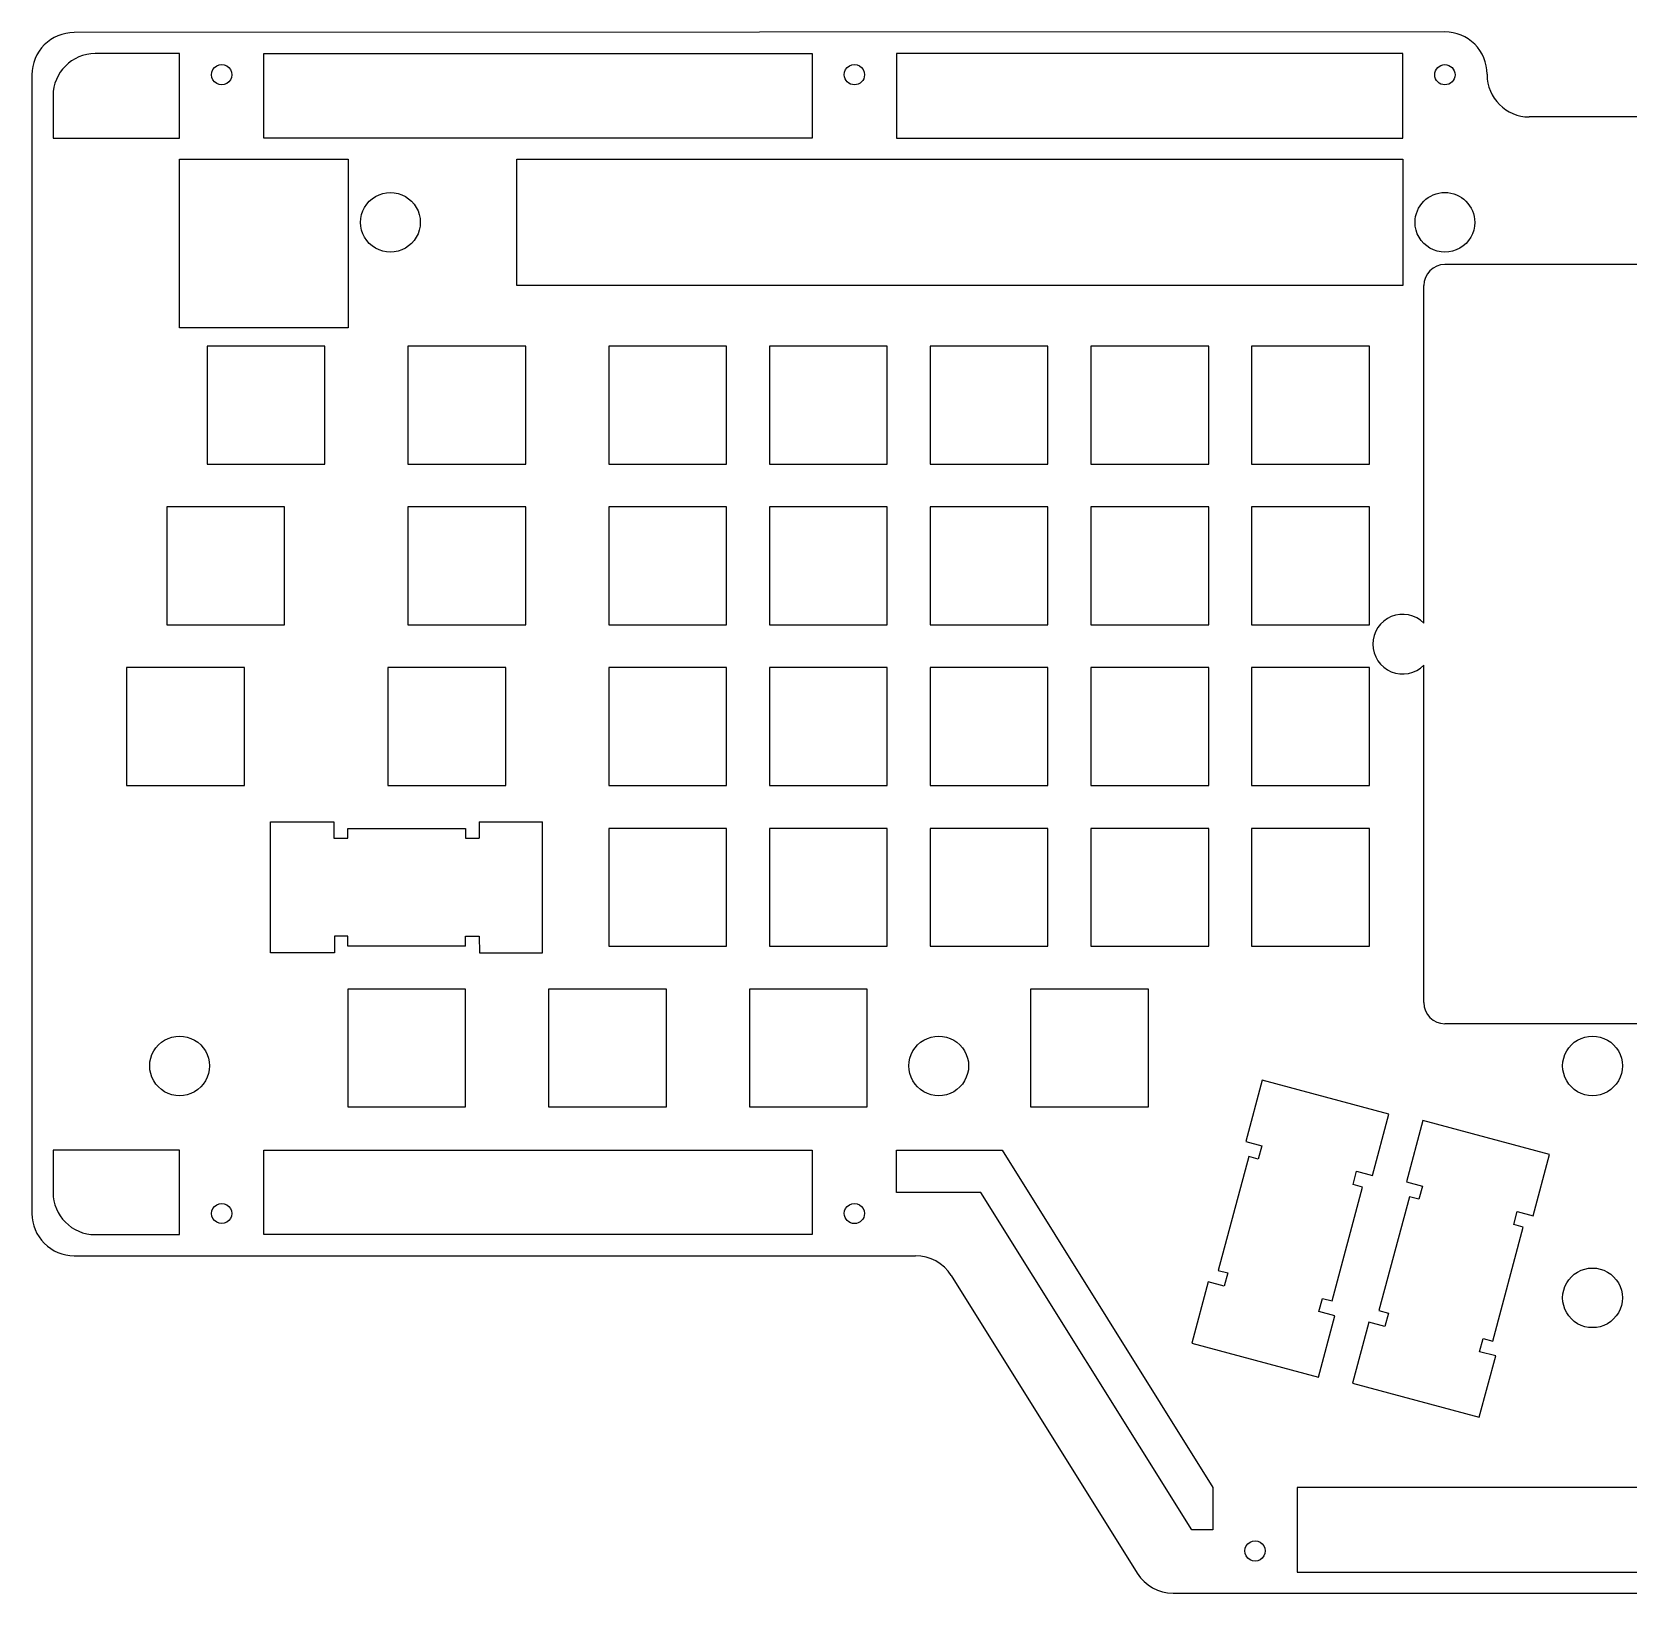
# Model space of a CAD drawing. Header units: millimetres. Extents: x 17 to 398, y -205 to -20.
# Drawn here: x 17.5 to 206.7, y -204.6 to -19.6 of the extents above; entities that cross this region are included whole.
import ezdxf

# ---------------------------------------------------------------- set-up
doc = ezdxf.new("R2010")
doc.units = ezdxf.units.MM
doc.layers.get('0').update_dxf_attribs({"linetype": 'CONTINUOUS'})

msp = doc.modelspace()

# ---------------------------------------------------------------- linework, layer by layer
for p, q in [((185, -19.57), (22.5, -19.65)), ((35, -22.15), (25, -22.15)), ((35, -32.15), (35, -22.15)), ((190, -24.57), (190, -24.65)), ((17.5, -24.65), (17.5, -159.65)), ((20, -27.15), (20, -32.15)), ((210, -29.65), (195, -29.65)), ((20, -32.15), (35, -32.15)), ((220, -47.15), (185, -47.15)), ((182.5, -89.65), (182.5, -49.65)), ((182.5, -134.65), (182.5, -94.65)), ((45.78, -128.75), (45.78, -113.2)), ((45.78, -113.2), (53.3, -113.2)), ((53.3, -113.2), (53.3, -115.16)), ((70.52, -113.2), (70.52, -115.16)), ((70.52, -113.2), (78.04, -113.2)), ((78.04, -128.75), (78.04, -113.2)), ((53.3, -115.16), (54.93, -115.16)), ((54.93, -113.99), (68.9, -113.99)), ((54.93, -115.16), (54.93, -113.99)), ((68.9, -113.99), (68.9, -115.16)), ((68.9, -115.16), (70.52, -115.16)), ((53.35, -126.79), (53.35, -128.75)), ((54.93, -126.79), (53.35, -126.79)), ((54.93, -127.96), (54.93, -126.79)), ((68.9, -127.96), (54.93, -127.96)), ((68.9, -126.79), (70.52, -126.79)), ((68.9, -127.96), (68.9, -126.79)), ((70.52, -126.79), (70.56, -128.75)), ((53.35, -128.75), (45.78, -128.75)), ((70.56, -128.75), (78.04, -128.75)), ((220, -137.15), (185, -137.15)), ((20, -152.15), (20, -157.15)), ((35, -152.15), (20, -152.15)), ((35, -162.15), (35, -152.15)), ((25, -162.15), (35, -162.15)), ((22.5, -164.65), (122.23, -164.65)), ((126.47, -167), (148.53, -202.3)), ((152.77, -204.65), (252.23, -204.65))]:
    msp.add_line(p, q)
for points in [[(45, -32.15), (45, -22.15), (110, -22.15), (110, -32.15)], [(180, -32.15), (180, -22.15), (120, -22.15), (120, -32.15)], [(55, -34.65), (55, -54.65), (37.5, -54.65), (35, -54.65), (35, -34.65)], [(75, -49.65), (75, -34.65), (180, -34.65), (180, -49.65)], [(52.23, -56.84), (38.26, -56.84), (38.26, -70.81), (52.23, -70.81)], [(76.04, -56.84), (62.07, -56.84), (62.07, -70.81), (76.04, -70.81)], [(99.85, -70.81), (99.85, -56.84), (85.88, -56.84), (85.88, -70.81)], [(104.93, -70.81), (118.9, -70.81), (118.9, -56.84), (104.93, -56.84)], [(137.95, -70.81), (137.95, -56.84), (123.98, -56.84), (123.98, -70.81)], [(143.03, -70.81), (157, -70.81), (157, -56.84), (143.03, -56.84)], [(162.08, -70.81), (176.05, -70.81), (176.05, -56.84), (162.08, -56.84)], [(33.49, -75.89), (33.49, -89.86), (47.46, -89.86), (47.46, -75.89)], [(76.04, -89.86), (76.04, -75.89), (62.07, -75.89), (62.07, -89.86)], [(99.85, -75.89), (85.88, -75.89), (85.88, -89.86), (99.85, -89.86)], [(104.93, -75.89), (104.93, -89.86), (118.9, -89.86), (118.9, -75.89)], [(137.95, -75.89), (123.98, -75.89), (123.98, -89.86), (137.95, -89.86)], [(143.03, -75.89), (143.03, -89.86), (157, -89.86), (157, -75.89)], [(176.05, -75.89), (162.08, -75.89), (162.08, -89.86), (176.05, -89.86)], [(28.73, -108.91), (42.7, -108.91), (42.7, -94.94), (28.73, -94.94)], [(73.66, -108.91), (73.66, -94.94), (59.69, -94.94), (59.69, -108.91)], [(85.88, -108.91), (99.85, -108.91), (99.85, -94.94), (85.88, -94.94)], [(104.93, -108.91), (118.9, -108.91), (118.9, -94.94), (104.93, -94.94)], [(123.98, -108.91), (137.95, -108.91), (137.95, -94.94), (123.98, -94.94)], [(143.03, -108.91), (157, -108.91), (157, -94.94), (143.03, -94.94)], [(162.08, -108.91), (176.05, -108.91), (176.05, -94.94), (162.08, -94.94)], [(85.88, -113.99), (85.88, -127.96), (99.85, -127.96), (99.85, -113.99)], [(104.93, -127.96), (118.9, -127.96), (118.9, -113.99), (104.93, -113.99)], [(123.98, -127.96), (137.95, -127.96), (137.95, -113.99), (123.98, -113.99)], [(143.03, -127.96), (157, -127.96), (157, -113.99), (143.03, -113.99)], [(162.08, -127.96), (176.05, -127.96), (176.05, -113.99), (162.08, -113.99)], [(68.9, -147.01), (68.9, -133.04), (54.93, -133.04), (54.93, -147.01)], [(78.74, -147.01), (92.71, -147.01), (92.71, -133.04), (78.74, -133.04)], [(102.55, -147.01), (116.52, -147.01), (116.52, -133.04), (102.55, -133.04)], [(149.86, -133.04), (135.89, -133.04), (135.89, -147.01), (149.86, -147.01)], [(171.63, -170.01), (175.24, -156.51), (174.11, -156.21), (174.53, -154.64), (176.42, -155.15), (178.37, -147.89), (163.35, -143.86), (161.41, -151.13), (163.3, -151.63), (162.88, -153.2), (161.75, -152.9), (158.13, -166.39), (159.26, -166.7), (158.84, -168.27), (156.95, -167.76), (155, -175.02), (170.02, -179.05), (171.96, -171.78), (170.07, -171.28), (170.49, -169.71)], [(180.8, -157.66), (177.18, -171.16), (178.31, -171.46), (177.89, -173.03), (176, -172.52), (174.05, -179.78), (189.07, -183.81), (191.02, -176.54), (189.12, -176.04), (189.55, -174.47), (190.68, -174.77), (194.29, -161.28), (193.16, -160.97), (193.58, -159.4), (195.47, -159.91), (197.42, -152.65), (182.4, -148.62), (180.46, -155.89), (182.35, -156.39), (181.93, -157.96)], [(45, -162.15), (45, -152.15), (110, -152.15), (110, -162.15)], [(132.5, -152.15), (157.5, -192.15), (157.5, -197.15), (155, -197.15), (130, -157.15), (120, -157.15), (120, -152.15), (130, -152.15)], [(167.5, -202.15), (237.5, -202.15), (237.5, -192.15), (167.5, -192.15)]]:
    msp.add_lwpolyline(points, close=True)
for centre, start, end in [((185, -24.57), 0, 90.0264), ((195, -24.65), 180, 270), ((122.23, -169.65), 32.0039, 90), ((152.77, -199.65), 212.0039, 270)]:
    msp.add_arc(centre, 5, start, end)
for points in [[(22.5, -19.65), (21.17, -19.65), (19.9, -20.18), (18.96, -21.11)], [(18.96, -21.11), (18.03, -22.05), (17.5, -23.32), (17.5, -24.65)], [(25, -22.15), (22.24, -22.15), (20, -24.39), (20, -27.15)], [(38.8, -24.65), (38.8, -24.22), (39.03, -23.82), (39.4, -23.61)], [(39.4, -23.61), (39.77, -23.4), (40.23, -23.4), (40.6, -23.61)], [(40.6, -23.61), (40.97, -23.82), (41.2, -24.22), (41.2, -24.65)], [(113.8, -24.65), (113.8, -24.22), (114.03, -23.82), (114.4, -23.61)], [(114.4, -23.61), (114.77, -23.4), (115.23, -23.4), (115.6, -23.61)], [(115.6, -23.61), (115.97, -23.82), (116.2, -24.22), (116.2, -24.65)], [(183.8, -24.65), (183.8, -23.99), (184.34, -23.45), (185, -23.45)], [(185, -23.45), (185.66, -23.45), (186.2, -23.99), (186.2, -24.65)], [(39.4, -25.69), (39.03, -25.47), (38.8, -25.08), (38.8, -24.65)], [(40.6, -25.69), (40.23, -25.9), (39.77, -25.9), (39.4, -25.69)], [(41.2, -24.65), (41.2, -25.08), (40.97, -25.47), (40.6, -25.69)], [(115, -25.85), (114.34, -25.85), (113.8, -25.31), (113.8, -24.65)], [(116.2, -24.65), (116.2, -25.31), (115.66, -25.85), (115, -25.85)], [(185, -25.85), (184.34, -25.85), (183.8, -25.31), (183.8, -24.65)], [(186.2, -24.65), (186.2, -25.31), (185.66, -25.85), (185, -25.85)], [(56.46, -42.15), (56.46, -40.89), (57.14, -39.72), (58.23, -39.09)], [(58.23, -39.09), (59.33, -38.46), (60.67, -38.46), (61.77, -39.09)], [(61.77, -39.09), (62.86, -39.72), (63.54, -40.89), (63.54, -42.15)], [(181.46, -42.15), (181.46, -40.2), (183.05, -38.61), (185, -38.61)], [(185, -38.61), (186.95, -38.61), (188.54, -40.2), (188.54, -42.15)], [(58.23, -45.21), (57.14, -44.58), (56.46, -43.41), (56.46, -42.15)], [(63.54, -42.15), (63.54, -43.41), (62.86, -44.58), (61.77, -45.21)], [(183.23, -45.21), (182.14, -44.58), (181.46, -43.41), (181.46, -42.15)], [(188.54, -42.15), (188.54, -43.41), (187.86, -44.58), (186.77, -45.21)], [(61.77, -45.21), (60.67, -45.84), (59.33, -45.84), (58.23, -45.21)], [(186.77, -45.21), (185.67, -45.84), (184.33, -45.84), (183.23, -45.21)], [(185, -47.15), (183.62, -47.15), (182.5, -48.27), (182.5, -49.65)], [(178.65, -88.88), (177.33, -89.43), (176.46, -90.72), (176.46, -92.15)], [(182.5, -89.65), (181.49, -88.64), (179.97, -88.34), (178.65, -88.88)], [(176.46, -92.15), (176.46, -93.58), (177.33, -94.87), (178.65, -95.42)], [(178.65, -95.42), (179.97, -95.96), (181.49, -95.66), (182.5, -94.65)], [(182.5, -134.65), (182.5, -136.03), (183.62, -137.15), (185, -137.15)], [(31.46, -142.15), (31.46, -140.89), (32.14, -139.72), (33.23, -139.09)], [(33.23, -139.09), (34.33, -138.46), (35.67, -138.46), (36.77, -139.09)], [(36.77, -139.09), (37.86, -139.72), (38.54, -140.89), (38.54, -142.15)], [(121.46, -142.15), (121.46, -140.89), (122.14, -139.72), (123.23, -139.09)], [(123.23, -139.09), (124.33, -138.46), (125.67, -138.46), (126.77, -139.09)], [(126.77, -139.09), (127.86, -139.72), (128.54, -140.89), (128.54, -142.15)], [(198.96, -142.15), (198.96, -140.89), (199.64, -139.72), (200.73, -139.09)], [(200.73, -139.09), (201.83, -138.46), (203.17, -138.46), (204.27, -139.09)], [(204.27, -139.09), (205.36, -139.72), (206.04, -140.89), (206.04, -142.15)], [(33.23, -145.21), (32.14, -144.58), (31.46, -143.41), (31.46, -142.15)], [(38.54, -142.15), (38.54, -143.41), (37.86, -144.58), (36.77, -145.21)], [(123.23, -145.21), (122.14, -144.58), (121.46, -143.41), (121.46, -142.15)], [(128.54, -142.15), (128.54, -143.41), (127.86, -144.58), (126.77, -145.21)], [(200.73, -145.21), (199.64, -144.58), (198.96, -143.41), (198.96, -142.15)], [(206.04, -142.15), (206.04, -143.41), (205.36, -144.58), (204.27, -145.21)], [(36.77, -145.21), (35.67, -145.84), (34.33, -145.84), (33.23, -145.21)], [(126.77, -145.21), (125.67, -145.84), (124.33, -145.84), (123.23, -145.21)], [(204.27, -145.21), (203.17, -145.84), (201.83, -145.84), (200.73, -145.21)], [(20, -157.15), (20, -159.91), (22.24, -162.15), (25, -162.15)], [(38.8, -159.65), (38.8, -159.22), (39.03, -158.82), (39.4, -158.61)], [(39.4, -158.61), (39.77, -158.4), (40.23, -158.4), (40.6, -158.61)], [(40.6, -158.61), (40.97, -158.82), (41.2, -159.22), (41.2, -159.65)], [(113.8, -159.65), (113.8, -159.22), (114.03, -158.82), (114.4, -158.61)], [(114.4, -158.61), (114.77, -158.4), (115.23, -158.4), (115.6, -158.61)], [(115.6, -158.61), (115.97, -158.82), (116.2, -159.22), (116.2, -159.65)], [(17.5, -159.65), (17.5, -160.97), (18.03, -162.25), (18.96, -163.18)], [(39.4, -160.69), (39.03, -160.47), (38.8, -160.08), (38.8, -159.65)], [(40.6, -160.69), (40.23, -160.9), (39.77, -160.9), (39.4, -160.69)], [(41.2, -159.65), (41.2, -160.08), (40.97, -160.47), (40.6, -160.69)], [(115, -160.85), (114.34, -160.85), (113.8, -160.31), (113.8, -159.65)], [(116.2, -159.65), (116.2, -160.31), (115.66, -160.85), (115, -160.85)], [(18.96, -163.18), (19.9, -164.12), (21.17, -164.65), (22.5, -164.65)], [(200.73, -166.59), (201.83, -165.96), (203.17, -165.96), (204.27, -166.59)], [(198.96, -169.65), (198.96, -168.39), (199.64, -167.22), (200.73, -166.59)], [(204.27, -166.59), (205.36, -167.22), (206.04, -168.39), (206.04, -169.65)], [(200.73, -172.71), (199.64, -172.08), (198.96, -170.91), (198.96, -169.65)], [(206.04, -169.65), (206.04, -170.91), (205.36, -172.08), (204.27, -172.71)], [(204.27, -172.71), (203.17, -173.34), (201.83, -173.34), (200.73, -172.71)], [(161.3, -199.65), (161.3, -199.22), (161.53, -198.82), (161.9, -198.61)], [(161.9, -198.61), (162.27, -198.4), (162.73, -198.4), (163.1, -198.61)], [(163.1, -198.61), (163.47, -198.82), (163.7, -199.22), (163.7, -199.65)], [(161.9, -200.69), (161.53, -200.47), (161.3, -200.08), (161.3, -199.65)], [(163.7, -199.65), (163.7, -200.08), (163.47, -200.47), (163.1, -200.69)], [(163.1, -200.69), (162.73, -200.9), (162.27, -200.9), (161.9, -200.69)]]:
    msp.add_open_spline(points, degree=3)

doc.saveas('drawing.dxf')
